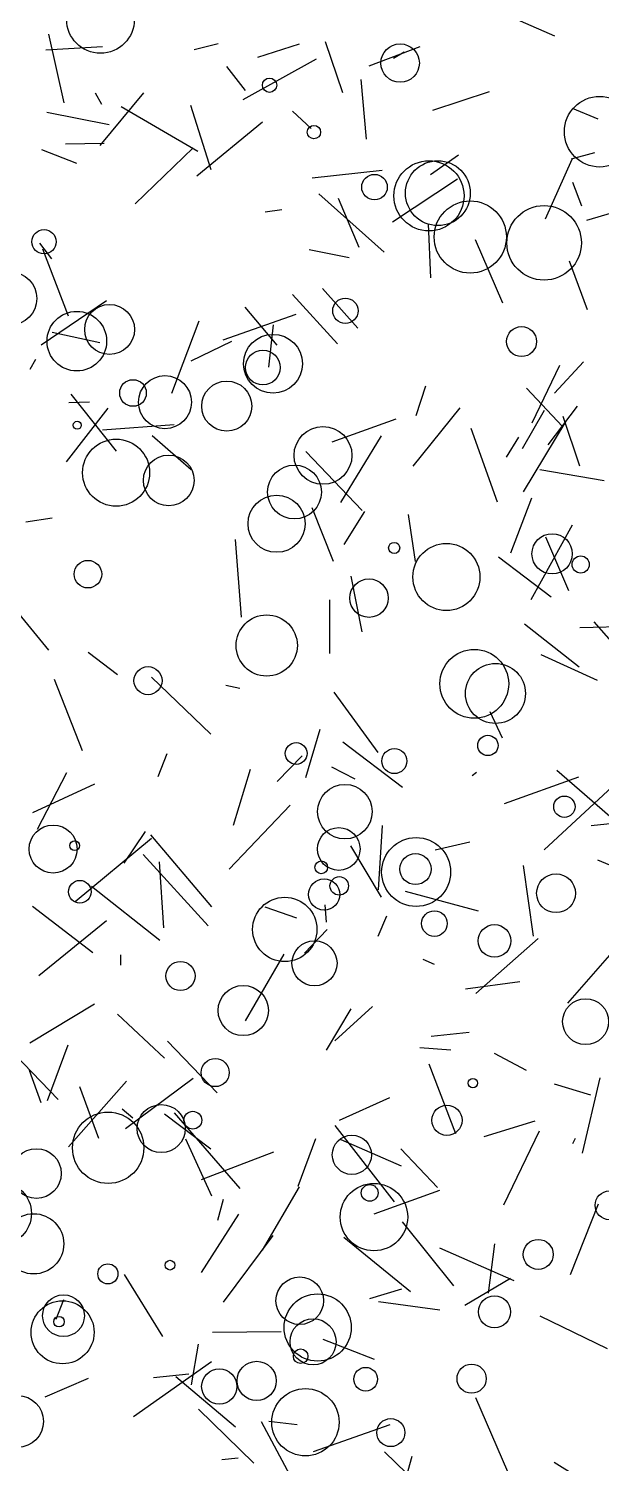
# Model space of a CAD drawing. Header units: millimetres. Extents: x -15 to 2017, y -16 to 2019.
# Drawn here: x 886.7 to 1034, y 592.2 to 961.1 of the extents above; entities that cross this region are included whole.
import ezdxf

# ---------------------------------------------------------------- set-up
doc = ezdxf.new("R2010")
doc.units = ezdxf.units.MM

msp = doc.modelspace()

# ---------------------------------------------------------------- linework, layer by layer
at = {"color": 184}
for p, q in [((1022.03, 959.15), (1002.95, 967.44)), ((930.18, 929.53), (910.47, 940.98))]:
    msp.add_line(p, q, dxfattribs=at)
at = {"color": 12}
for p, q in [((895.8, 942.02), (891.87, 959.68)), ((991.86, 663.1), (982.38, 673.05))]:
    msp.add_line(p, q, dxfattribs=at)
at = {"color": 58}
for p, q in [((905.64, 956.44), (891.09, 955.59)), ((957.65, 723.39), (963.47, 729.48))]:
    msp.add_line(p, q, dxfattribs=at)
at = {"color": 197}
msp.add_line((935.42, 957.2), (929.25, 955.63), dxfattribs=at)
at = {"color": 253}
msp.add_line((945.63, 953.76), (956.31, 957.21), dxfattribs=at)
at = {"color": 92}
msp.add_line((962.96, 957.82), (967.35, 944.69), dxfattribs=at)
at = {"color": 140}
msp.add_line((987.25, 956.43), (974.17, 951.42), dxfattribs=at)
at = {"color": 55}
for p, q in [((960.64, 953.21), (941.76, 942.76)), ((996.55, 676.93), (989.69, 694.81))]:
    msp.add_line(p, q, dxfattribs=at)
at = {"color": 131}
msp.add_line((980.47, 953.49), (983.28, 955.13), dxfattribs=at)
at = {"color": 57}
for p, q in [((937.55, 951.36), (942.39, 945.19)), ((933.54, 779.7), (918.23, 794.32)), ((957.98, 768.5), (961.68, 780.94))]:
    msp.add_line(p, q, dxfattribs=at)
at = {"color": 135}
msp.add_line((905.51, 941.63), (903.82, 944.49), dxfattribs=at)
at = {"color": 163}
msp.add_line((905.06, 931.05), (916.27, 944.59), dxfattribs=at)
at = {"color": 119}
msp.add_line((973.55, 932.7), (972.16, 947.99), dxfattribs=at)
at = {"color": 94}
msp.add_line((990.58, 940.13), (1005.2, 944.94), dxfattribs=at)
at = {"color": 196}
msp.add_line((933.64, 924.77), (928.38, 941.33), dxfattribs=at)
at = {"color": 138}
for p, q in [((891.36, 939.64), (907.37, 936.42)), ((959.35, 935.39), (954.54, 939.88)), ((1037.3, 724.2), (1025.24, 710.48))]:
    msp.add_line(p, q, dxfattribs=at)
at = {"color": 249}
for p, q in [((929.89, 923.28), (946.83, 937.14)), ((979.59, 602.1), (959.83, 595.1))]:
    msp.add_line(p, q, dxfattribs=at)
at = {"color": 62}
for p, q in [((1026.44, 940.67), (1033.08, 937.88)), ((1026.41, 927.42), (1019.52, 912.11)), ((922.24, 774.64), (919.86, 768.72)), ((1002.35, 734.13), (983.59, 739.21))]:
    msp.add_line(p, q, dxfattribs=at)
at = {"color": 158}
msp.add_line((899.06, 926.43), (890.07, 929.96), dxfattribs=at)
at = {"color": 232}
msp.add_line((906.1, 931.55), (896.12, 931.35), dxfattribs=at)
at = {"color": 125}
msp.add_line((914.07, 916.08), (928.98, 930.44), dxfattribs=at)
at = {"color": 178}
for p, q in [((997.18, 928.53), (990.05, 923.49)), ((950.57, 879.72), (942.36, 889.47)), ((892.73, 883.08), (905, 880.38))]:
    msp.add_line(p, q, dxfattribs=at)
at = {"color": 115}
msp.add_line((1032.19, 929.12), (1026.22, 927.53), dxfattribs=at)
at = {"color": 117}
msp.add_line((959.55, 922.76), (977.59, 924.74), dxfattribs=at)
at = {"color": 147}
for p, q in [((996.93, 922.41), (980.25, 911.31)), ((978.14, 903.65), (961.3, 918.64))]:
    msp.add_line(p, q, dxfattribs=at)
at = {"color": 243}
msp.add_line((1028.98, 915.47), (1026.63, 921.52), dxfattribs=at)
at = {"color": 11}
msp.add_line((971.7, 904.79), (966.35, 917.38), dxfattribs=at)
at = {"color": 38}
msp.add_line((1047.12, 916.84), (1030.18, 911.75), dxfattribs=at)
at = {"color": 84}
for p, q in [((947.49, 913.98), (951.74, 914.6)), ((928.47, 847.64), (918.45, 856.38))]:
    msp.add_line(p, q, dxfattribs=at)
at = {"color": 81}
msp.add_line((989.44, 910.94), (990.05, 896.99), dxfattribs=at)
at = {"color": 83}
msp.add_line((889.42, 905.93), (892.51, 901.94), dxfattribs=at)
at = {"color": 255}
msp.add_line((890.21, 904.51), (896.79, 887.24), dxfattribs=at)
at = {"color": 215}
msp.add_line((969.11, 902.13), (958.85, 904.2), dxfattribs=at)
at = {"color": 49}
msp.add_line((1008.61, 890.53), (1001.57, 906.83), dxfattribs=at)
at = {"color": 202}
for p, q in [((1030.43, 888.75), (1025.77, 901.34)), ((999.04, 714.22), (1012.96, 716.04))]:
    msp.add_line(p, q, dxfattribs=at)
at = {"color": 30}
for p, q in [((971.32, 884.09), (962.25, 894.29)), ((977.3, 856.36), (966.85, 839.23))]:
    msp.add_line(p, q, dxfattribs=at)
at = {"color": 136}
for p, q in [((889.84, 879.78), (906.69, 891.19)), ((927.03, 675.6), (933.65, 660.93))]:
    msp.add_line(p, q, dxfattribs=at)
at = {"color": 121}
for p, q in [((966.09, 880.06), (954.53, 892.76)), ((964.05, 814.24), (964.06, 800.4))]:
    msp.add_line(p, q, dxfattribs=at)
at = {"color": 96}
msp.add_line((930.43, 885.88), (923.41, 867.27), dxfattribs=at)
at = {"color": 142}
msp.add_line((936.66, 881.04), (955.5, 887.69), dxfattribs=at)
at = {"color": 169}
msp.add_line((949.51, 884.89), (948.33, 874.05), dxfattribs=at)
at = {"color": 171}
for p, q in [((938.83, 880.62), (928.34, 875.62)), ((1021.07, 814.93), (1007.51, 825.18))]:
    msp.add_line(p, q, dxfattribs=at)
at = {"color": 167}
msp.add_line((888.43, 876.05), (886.97, 873.45), dxfattribs=at)
at = {"color": 89}
msp.add_line((1016.15, 859.69), (1023.25, 874.58), dxfattribs=at)
at = {"color": 42}
msp.add_line((1021.92, 867.38), (1029.39, 875.38), dxfattribs=at)
at = {"color": 19}
msp.add_line((897.53, 867.07), (909.14, 852.44), dxfattribs=at)
at = {"color": 27}
msp.add_line((986.3, 861.65), (988.8, 869.24), dxfattribs=at)
at = {"color": 187}
msp.add_line((1024, 858.8), (1014.7, 868.61), dxfattribs=at)
at = {"color": 229}
msp.add_line((907.02, 863.51), (896.33, 849.72), dxfattribs=at)
at = {"color": 70}
for p, q in [((902.3, 865.01), (897, 864.91)), ((963.26, 731.32), (962.92, 735.78))]:
    msp.add_line(p, q, dxfattribs=at)
at = {"color": 153}
for p, q in [((985.59, 848.59), (997.67, 863.57)), ((975.1, 709.65), (965.43, 700.84))]:
    msp.add_line(p, q, dxfattribs=at)
at = {"color": 18}
for p, q in [((1027.74, 863.98), (1020.19, 854.03)), ((975.62, 618.85), (962.43, 624.02))]:
    msp.add_line(p, q, dxfattribs=at)
at = {"color": 219}
for p, q in [((964.76, 854.8), (981.15, 860.75)), ((938.24, 744.93), (953.94, 761.45))]:
    msp.add_line(p, q, dxfattribs=at)
at = {"color": 143}
msp.add_line((1013.7, 853.13), (1019.32, 862.97), dxfattribs=at)
at = {"color": 103}
msp.add_line((1013.92, 841.97), (1024.88, 860.13), dxfattribs=at)
at = {"color": 146}
for p, q in [((1028.41, 848.59), (1024.12, 861.37)), ((996.02, 637.81), (982.84, 654.3))]:
    msp.add_line(p, q, dxfattribs=at)
at = {"color": 236}
for p, q in [((924.1, 859.22), (905.65, 857.81)), ((896.38, 769.73), (888.81, 755.11))]:
    msp.add_line(p, q, dxfattribs=at)
at = {"color": 201}
msp.add_line((1000.42, 858.33), (1007.17, 839.38), dxfattribs=at)
at = {"color": 238}
msp.add_line((1012.68, 856.06), (1009.49, 850.91), dxfattribs=at)
at = {"color": 107}
msp.add_line((972.48, 837.19), (957.96, 852.35), dxfattribs=at)
at = {"color": 212}
msp.add_line((1034.72, 844.79), (1018.13, 847.64), dxfattribs=at)
at = {"color": 53}
msp.add_line((959.51, 837.95), (964.95, 824.14), dxfattribs=at)
at = {"color": 174}
msp.add_line((1010.71, 826.34), (1016.06, 840.46), dxfattribs=at)
at = {"color": 230}
msp.add_line((892.71, 835.23), (885.91, 834.16), dxfattribs=at)
at = {"color": 45}
for p, q in [((973.02, 836.91), (967.74, 828.42)), ((1025.63, 816.51), (1019.69, 830.36)), ((952.29, 723.06), (942.34, 705.97)), ((911.26, 640.76), (921.06, 624.75))]:
    msp.add_line(p, q, dxfattribs=at)
at = {"color": 114}
msp.add_line((986.2, 824.09), (984.38, 836.12), dxfattribs=at)
at = {"color": 151}
msp.add_line((1015.91, 814.28), (1026.56, 833.49), dxfattribs=at)
at = {"color": 209}
msp.add_line((941.43, 809.74), (939.9, 829.71), dxfattribs=at)
at = {"color": 87}
for p, q in [((876.03, 820.42), (891.74, 801.27)), ((1005.25, 785.52), (1008.42, 778.74))]:
    msp.add_line(p, q, dxfattribs=at)
at = {"color": 173}
msp.add_line((969.53, 820.33), (972.39, 805.96), dxfattribs=at)
at = {"color": 109}
for p, q in [((1014.17, 808.07), (1028.26, 796.96)), ((955.71, 602.05), (948.4, 602.91))]:
    msp.add_line(p, q, dxfattribs=at)
at = {"color": 102}
msp.add_line((1032.02, 808.58), (1038.39, 801.37), dxfattribs=at)
at = {"color": 154}
for p, q in [((1042.21, 807.33), (1028.39, 807.05)), ((963.25, 698.45), (969.62, 709.01))]:
    msp.add_line(p, q, dxfattribs=at)
at = {"color": 248}
msp.add_line((901.93, 800.72), (909.49, 795.03), dxfattribs=at)
at = {"color": 47}
for p, q in [((1018.41, 800.15), (1032.92, 793.58)), ((980.78, 659.43), (965.46, 679)), ((935.28, 654.72), (936.74, 660.09)), ((982.79, 585.06), (985.31, 593.99))]:
    msp.add_line(p, q, dxfattribs=at)
at = {"color": 185}
msp.add_line((893.26, 793.77), (900.41, 775.46), dxfattribs=at)
at = {"color": 2}
msp.add_line((937.39, 792.23), (940.94, 791.47), dxfattribs=at)
at = {"color": 32}
for p, q in [((976.54, 774.96), (965.21, 790.45)), ((992.4, 631.55), (976.63, 633.7))]:
    msp.add_line(p, q, dxfattribs=at)
at = {"color": 101}
msp.add_line((967.46, 777.68), (982.8, 766.07), dxfattribs=at)
at = {"color": 157}
msp.add_line((950.61, 767.53), (957.02, 774.09), dxfattribs=at)
at = {"color": 162}
msp.add_line((964.56, 771.29), (970.58, 768.19), dxfattribs=at)
at = {"color": 41}
for p, q in [((939.35, 756.24), (943.68, 770.66)), ((896.91, 673.55), (911.8, 690.44))]:
    msp.add_line(p, q, dxfattribs=at)
at = {"color": 79}
msp.add_line((1001.82, 769.81), (1000.78, 768.99), dxfattribs=at)
at = {"color": 34}
msp.add_line((1009.08, 761.88), (1028.18, 768.73), dxfattribs=at)
at = {"color": 37}
msp.add_line((1022.54, 770.37), (1037.4, 757.43), dxfattribs=at)
at = {"color": 52}
for p, q in [((887.73, 759.55), (903.68, 766.9)), ((944.62, 592.21), (930.37, 606.13))]:
    msp.add_line(p, q, dxfattribs=at)
at = {"color": 227}
msp.add_line((1037.98, 767.2), (1019.23, 749.94), dxfattribs=at)
at = {"color": 17}
for p, q in [((1031.33, 756.18), (1041.88, 757.31)), ((1006.41, 697.67), (1014.66, 693.29))]:
    msp.add_line(p, q, dxfattribs=at)
at = {"color": 86}
msp.add_line((918.24, 752.88), (898.62, 736.57), dxfattribs=at)
at = {"color": 14}
msp.add_line((911.22, 746.5), (916.75, 754.62), dxfattribs=at)
at = {"color": 91}
msp.add_line((933.78, 735.29), (918.08, 753.78), dxfattribs=at)
at = {"color": 190}
msp.add_line((977.58, 756.17), (976.53, 739.6), dxfattribs=at)
at = {"color": 155}
msp.add_line((977.42, 737.78), (969.55, 750.96), dxfattribs=at)
at = {"color": 199}
msp.add_line((991.24, 749.91), (1000.17, 751.98), dxfattribs=at)
at = {"color": 186}
msp.add_line((932.81, 730.35), (916.1, 748.74), dxfattribs=at)
at = {"color": 231}
msp.add_line((921.45, 729.84), (920.29, 746.81), dxfattribs=at)
at = {"color": 29}
for p, q in [((1016.53, 727.76), (1013.92, 745.91)), ((911.55, 678.3), (928.98, 691.23)), ((941.03, 662.8), (924.19, 682.31))]:
    msp.add_line(p, q, dxfattribs=at)
at = {"color": 67}
for p, q in [((1032.98, 747.35), (1041.23, 743.92)), ((890.92, 609.29), (902.06, 614.09))]:
    msp.add_line(p, q, dxfattribs=at)
at = {"color": 216}
msp.add_line((920.43, 726.64), (902.82, 740.51), dxfattribs=at)
at = {"color": 172}
for p, q in [((887.66, 735.48), (903.18, 723.54)), ((878.44, 702.07), (894.21, 685.71))]:
    msp.add_line(p, q, dxfattribs=at)
at = {"color": 126}
msp.add_line((947.39, 735.29), (955.54, 732.46), dxfattribs=at)
at = {"color": 191}
for p, q in [((906.68, 731.64), (889.27, 717.48)), ((924.48, 614.45), (939.85, 601.56))]:
    msp.add_line(p, q, dxfattribs=at)
at = {"color": 166}
msp.add_line((976.57, 727.72), (978.78, 732.95), dxfattribs=at)
at = {"color": 206}
msp.add_line((1001.7, 712.97), (1017.69, 727.11), dxfattribs=at)
at = {"color": 95}
msp.add_line((910.4, 720.25), (910.38, 722.92), dxfattribs=at)
at = {"color": 252}
for p, q in [((988.04, 721.79), (990.93, 720.49)), ((922.41, 700.71), (935.17, 687.46))]:
    msp.add_line(p, q, dxfattribs=at)
at = {"color": 224}
msp.add_line((886.93, 700.33), (903.62, 710.31), dxfattribs=at)
at = {"color": 200}
msp.add_line((921.63, 696.39), (909.51, 707.69), dxfattribs=at)
at = {"color": 205}
msp.add_line((999.99, 702.99), (990.22, 701.94), dxfattribs=at)
at = {"color": 246}
msp.add_line((896.72, 699.67), (891.42, 685.35), dxfattribs=at)
at = {"color": 88}
for p, q in [((987.25, 699.1), (995.28, 698.48)), ((955.98, 663.47), (960.54, 675.73))]:
    msp.add_line(p, q, dxfattribs=at)
at = {"color": 164}
msp.add_line((889.92, 684.86), (886.91, 693.17), dxfattribs=at)
at = {"color": 160}
msp.add_line((1033.59, 691.26), (1029.02, 671.89), dxfattribs=at)
at = {"color": 214}
for p, q in [((904.75, 675.65), (899.84, 689.02)), ((966.6, 680.37), (979.59, 686.26)), ((1003.8, 676.2), (1016.91, 680.26)), ((949.61, 672.15), (931.06, 665.03))]:
    msp.add_line(p, q, dxfattribs=at)
at = {"color": 251}
msp.add_line((1021.82, 689.75), (1031.2, 686.92), dxfattribs=at)
at = {"color": 176}
msp.add_line((913.47, 680.96), (910.75, 683.26), dxfattribs=at)
at = {"color": 204}
msp.add_line((933.53, 672.94), (921.64, 681.97), dxfattribs=at)
at = {"color": 175}
msp.add_line((982.57, 668.56), (967.03, 675.32), dxfattribs=at)
at = {"color": 104}
msp.add_line((1017.95, 677.62), (1008.78, 658.56), dxfattribs=at)
at = {"color": 124}
msp.add_line((1026.65, 674.37), (1027.29, 675.82), dxfattribs=at)
at = {"color": 3}
msp.add_line((946.84, 646.94), (956.31, 663.25), dxfattribs=at)
at = {"color": 82}
msp.add_line((992.37, 662.34), (975.48, 656.21), dxfattribs=at)
at = {"color": 170}
msp.add_line((1026, 640.71), (1033.25, 658.91), dxfattribs=at)
at = {"color": 141}
msp.add_line((940.65, 656.27), (930.99, 641.26), dxfattribs=at)
at = {"color": 222}
msp.add_line((936.8, 633.59), (949.55, 650.76), dxfattribs=at)
at = {"color": 225}
msp.add_line((967.75, 650.3), (984.91, 636.39), dxfattribs=at)
at = {"color": 179}
msp.add_line((1011.54, 639.06), (992.38, 647.46), dxfattribs=at)
at = {"color": 13}
msp.add_line((1006.51, 648.64), (1004.87, 635.88), dxfattribs=at)
at = {"color": 68}
msp.add_line((998.89, 632.82), (1010.57, 639.77), dxfattribs=at)
at = {"color": 228}
msp.add_line((974.4, 634.57), (982.69, 637.05), dxfattribs=at)
at = {"color": 90}
msp.add_line((895.59, 634.21), (893.69, 629.14), dxfattribs=at)
at = {"color": 217}
msp.add_line((1018.14, 630.09), (1035.42, 621.7), dxfattribs=at)
at = {"color": 35}
msp.add_line((951.59, 625.98), (933.99, 625.77), dxfattribs=at)
at = {"color": 128}
msp.add_line((928.53, 612.34), (930.32, 622.84), dxfattribs=at)
at = {"color": 28}
for p, q in [((913.67, 604.24), (933.65, 618.38)), ((957.24, 582.92), (946.51, 602.84))]:
    msp.add_line(p, q, dxfattribs=at)
at = {"color": 15}
msp.add_line((918.81, 614.26), (927.9, 615.2), dxfattribs=at)
at = {"color": 23}
msp.add_line((1001.6, 609.1), (1009.86, 590.05), dxfattribs=at)
at = {"color": 71}
msp.add_line((978.2, 595.11), (996.08, 577.79), dxfattribs=at)
at = {"color": 33}
msp.add_line((940.57, 593.49), (936.37, 593.05), dxfattribs=at)
at = {"color": 233}
msp.add_line((1033, 585.44), (1021.82, 592.36), dxfattribs=at)
at = {"color": 42}
msp.add_circle((905.14, 963.5), 8.73, dxfattribs=at)
at = {"color": 95}
for centre, radius in [((982.21, 952.24), 4.94), ((986.32, 744.21), 8.86)]:
    msp.add_circle(centre, radius, dxfattribs=at)
at = {"color": 216}
msp.add_circle((948.62, 946.55), 1.84, dxfattribs=at)
at = {"color": 64}
msp.add_circle((1033.53, 934.59), 9.08, dxfattribs=at)
at = {"color": 153}
for centre, radius in [((960.04, 934.49), 1.72), ((890.61, 906.29), 3.12), ((892.96, 750.12), 6.17)]:
    msp.add_circle(centre, radius, dxfattribs=at)
at = {"color": 121}
msp.add_circle((989.62, 918.1), 9.02, dxfattribs=at)
at = {"color": 46}
for centre, radius in [((991.92, 918.78), 8.34), ((1036.07, 658.51), 3.71)]:
    msp.add_circle(centre, radius, dxfattribs=at)
at = {"color": 163}
msp.add_circle((975.62, 920.34), 3.29, dxfattribs=at)
at = {"color": 140}
msp.add_circle((1000.25, 907.52), 9.29, dxfattribs=at)
at = {"color": 144}
msp.add_circle((1019.24, 906.01), 9.59, dxfattribs=at)
at = {"color": 76}
msp.add_circle((881.96, 891.7), 6.81, dxfattribs=at)
at = {"color": 2}
msp.add_circle((907.48, 883.75), 6.41, dxfattribs=at)
at = {"color": 185}
for centre, radius in [((968.12, 888.55), 3.26), ((1021.3, 826.04), 5.18), ((907.05, 640.87), 2.59)]:
    msp.add_circle(centre, radius, dxfattribs=at)
at = {"color": 114}
for centre, radius in [((899.05, 880.73), 7.67), ((1000.59, 613.93), 3.75)]:
    msp.add_circle(centre, radius, dxfattribs=at)
at = {"color": 204}
msp.add_circle((949.51, 874.93), 7.55, dxfattribs=at)
at = {"color": 142}
for centre, radius in [((1013.44, 880.62), 3.86), ((925.7, 717.48), 3.75)]:
    msp.add_circle(centre, radius, dxfattribs=at)
at = {"color": 149}
for centre, radius in [((946.9, 873.95), 4.49), ((975.48, 655.48), 8.67)]:
    msp.add_circle(centre, radius, dxfattribs=at)
at = {"color": 94}
msp.add_circle((913.5, 867.4), 3.42, dxfattribs=at)
at = {"color": 152}
msp.add_circle((921.73, 865.04), 6.82, dxfattribs=at)
at = {"color": 9}
msp.add_circle((937.6, 864.04), 6.43, dxfattribs=at)
at = {"color": 55}
for centre, radius in [((899.15, 859.11), 1.04), ((956.62, 619.71), 1.88)]:
    msp.add_circle(centre, radius, dxfattribs=at)
at = {"color": 23}
msp.add_circle((962.37, 851.36), 7.44, dxfattribs=at)
at = {"color": 147}
msp.add_circle((909.16, 846.91), 8.62, dxfattribs=at)
at = {"color": 14}
for centre, radius in [((922.69, 844.92), 6.52), ((955.48, 774.71), 2.81), ((962.66, 738.44), 4.02)]:
    msp.add_circle(centre, radius, dxfattribs=at)
at = {"color": 139}
for centre, radius in [((955.04, 841.93), 6.93), ((1006.48, 726.51), 4.2)]:
    msp.add_circle(centre, radius, dxfattribs=at)
at = {"color": 125}
msp.add_circle((950.44, 833.79), 7.35, dxfattribs=at)
at = {"color": 12}
msp.add_circle((980.68, 827.56), 1.43, dxfattribs=at)
at = {"color": 165}
msp.add_circle((994.11, 820.09), 8.63, dxfattribs=at)
at = {"color": 60}
for centre, radius in [((901.91, 820.81), 3.55), ((879.26, 656.39), 8.12)]:
    msp.add_circle(centre, radius, dxfattribs=at)
at = {"color": 180}
msp.add_circle((1028.65, 823.31), 2.2, dxfattribs=at)
at = {"color": 151}
for centre, radius in [((974.21, 814.65), 4.95), ((895.63, 630.12), 5.37)]:
    msp.add_circle(centre, radius, dxfattribs=at)
at = {"color": 157}
msp.add_circle((947.9, 802.47), 7.87, dxfattribs=at)
at = {"color": 170}
msp.add_circle((1001.28, 792.62), 8.85, dxfattribs=at)
at = {"color": 155}
msp.add_circle((917.36, 793.42), 3.61, dxfattribs=at)
at = {"color": 15}
msp.add_circle((1006.73, 790.14), 7.72, dxfattribs=at)
at = {"color": 82}
msp.add_circle((1004.79, 776.76), 2.62, dxfattribs=at)
at = {"color": 238}
msp.add_circle((980.73, 772.75), 3.22, dxfattribs=at)
at = {"color": 17}
for centre, radius in [((968, 759.74), 7.02), ((883.84, 602.94), 6.64)]:
    msp.add_circle(centre, radius, dxfattribs=at)
at = {"color": 8}
msp.add_circle((1024.46, 761), 2.75, dxfattribs=at)
at = {"color": 128}
msp.add_circle((966.41, 750.14), 5.49, dxfattribs=at)
at = {"color": 247}
msp.add_circle((898.49, 751), 1.25, dxfattribs=at)
at = {"color": 194}
msp.add_circle((986.16, 744.97), 3.99, dxfattribs=at)
at = {"color": 73}
msp.add_circle((961.92, 745.44), 1.65, dxfattribs=at)
at = {"color": 48}
for centre, radius in [((899.82, 739.15), 2.91), ((1006.49, 631.12), 4.1)]:
    msp.add_circle(centre, radius, dxfattribs=at)
at = {"color": 174}
msp.add_circle((966.55, 740.65), 2.38, dxfattribs=at)
at = {"color": 58}
msp.add_circle((1022.31, 738.76), 4.99, dxfattribs=at)
at = {"color": 141}
msp.add_circle((952.54, 729.46), 8.27, dxfattribs=at)
at = {"color": 228}
msp.add_circle((991.03, 730.96), 3.3, dxfattribs=at)
at = {"color": 186}
msp.add_circle((960.18, 720.75), 5.8, dxfattribs=at)
at = {"color": 172}
msp.add_circle((941.86, 708.6), 6.46, dxfattribs=at)
at = {"color": 131}
msp.add_circle((1029.92, 705.74), 5.91, dxfattribs=at)
at = {"color": 136}
for centre, radius in [((934.64, 692.64), 3.61), ((920.76, 678.24), 6.19), ((895.39, 625.85), 8.1)]:
    msp.add_circle(centre, radius, dxfattribs=at)
at = {"color": 27}
msp.add_circle((1000.93, 689.93), 1.22, dxfattribs=at)
at = {"color": 221}
msp.add_circle((928.88, 680.39), 2.29, dxfattribs=at)
at = {"color": 36}
msp.add_circle((994.25, 680.37), 3.88, dxfattribs=at)
at = {"color": 146}
msp.add_circle((907.11, 673.3), 9.17, dxfattribs=at)
at = {"color": 50}
msp.add_circle((969.8, 671.5), 5.04, dxfattribs=at)
at = {"color": 81}
msp.add_circle((888.66, 666.68), 6.39, dxfattribs=at)
at = {"color": 168}
msp.add_circle((974.38, 661.7), 2.15, dxfattribs=at)
at = {"color": 210}
msp.add_circle((887.94, 648.6), 7.75, dxfattribs=at)
at = {"color": 74}
msp.add_circle((1017.72, 645.88), 3.86, dxfattribs=at)
at = {"color": 206}
msp.add_circle((923.01, 643.12), 1.25, dxfattribs=at)
at = {"color": 182}
msp.add_circle((956.39, 633.97), 6.11, dxfattribs=at)
at = {"color": 237}
msp.add_circle((960.99, 627.1), 8.64, dxfattribs=at)
at = {"color": 148}
msp.add_circle((894.47, 628.59), 1.35, dxfattribs=at)
at = {"color": 171}
msp.add_circle((959.81, 623.41), 5.92, dxfattribs=at)
at = {"color": 56}
msp.add_circle((935.69, 611.92), 4.53, dxfattribs=at)
at = {"color": 75}
msp.add_circle((945.31, 613.35), 5.05, dxfattribs=at)
at = {"color": 5}
msp.add_circle((973.35, 613.79), 3.05, dxfattribs=at)
at = {"color": 90}
msp.add_circle((957.86, 602.72), 8.66, dxfattribs=at)
at = {"color": 230}
msp.add_circle((979.81, 600.06), 3.61, dxfattribs=at)

doc.saveas('drawing.dxf')
